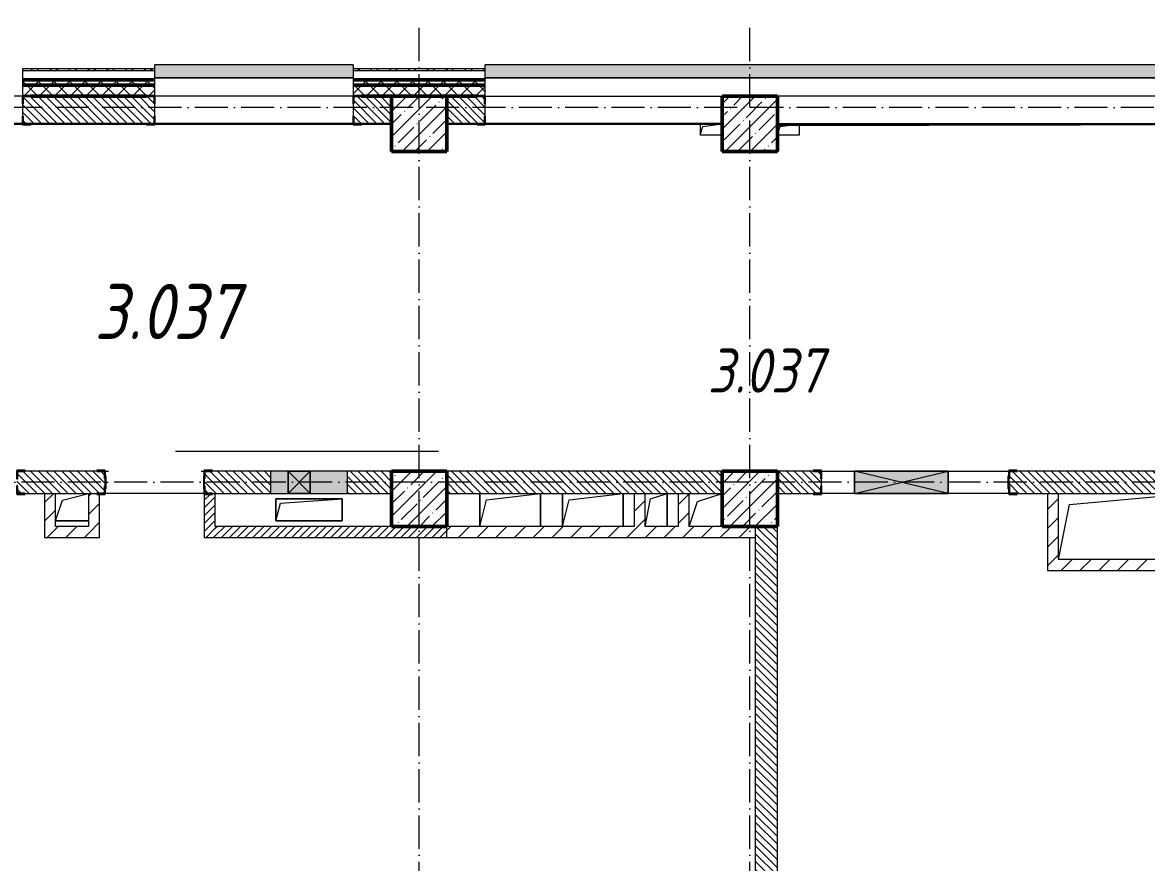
# Model space of a CAD drawing. Header units: millimetres. Extents: x -213536 to 1564669, y -45299 to 942238.
# Drawn here: x 605721 to 615921, y 288815 to 296432 of the extents above; entities that cross this region are included whole.
import ezdxf

# ---------------------------------------------------------------- set-up
doc = ezdxf.new("R2010")
doc.units = ezdxf.units.MM
doc.linetypes.add('200_ШТРИХ_ш1п0_6_', pattern=[160, 100, -60])
doc.linetypes.add('50_200_ШТРИХ_1Т_ш5_п1_п1_', pattern=[700, 500, -100, 0, -100])
for name, color, linetype, lineweight in [('3) ЖБ 4м', 3, 'Continuous', 30), ('3.1) ЖБ окна 1.2 м', 102, 'Continuous', 30), ('A-DETL-GENF-OTLN', 7, 'Continuous', 9), ('A-FLOR-____-OTLN', 7, 'Continuous', 9), ('A-GENM-____-MCUT', 7, 'Continuous', 25), ('A-GENM-____-OTLN', 7, 'Continuous', 9), ('A-GENM-____-OTLN-1', 7, 'Continuous', 25), ('A-GLAZ-____-OTLN', 7, 'Continuous', 9), ('A-WALL-____-MCUT-2', 7, 'Continuous', 50), ('A-WALL-____-MCUT-3', 7, 'Continuous', 9), ('A-WALL-____-OTLN', 7, 'Continuous', 9), ('A-WALL-____-PATT-1', 7, 'Continuous', 9), ('A-WALL-FNSH-MCUT-1', 7, 'Continuous', 9), ('I-WALL-____-OTLN', 7, 'Continuous', 9), ('S-COLS-____-MCUT', 7, 'Continuous', 50), ('S-COLS-____-OTLN', 7, 'Continuous', 9), ('S-GRID-____-OTLN-1', 7, '50_200_ШТРИХ_1Т_ш5_п1_п1_', 9), ('Марки помещений', 7, 'Continuous', 9)]:
    doc.layers.add(name, color=color, linetype=linetype, lineweight=lineweight)
for name, color, linetype, lineweight, true_color in [('A-DETL-GENF-OTLN-4', 9, '200_ШТРИХ_ш1п0_6_', 9, 0x808080), ('A-DETL-GENF-OTLN-5', 7, 'Continuous', 5, 0xc0c0c0), ('A-GLAZ-____-OTLN-1', 7, 'Continuous', 9, 0xc0c0c0)]:
    doc.layers.add(name, color=color, linetype=linetype, lineweight=lineweight, true_color=true_color)
doc.styles.add('ISOCPEUR_I_2', font='isocpeui.ttf', dxfattribs={"width": 0.85, "height": 2.3})
pattern_1 = [(135, (549721.475, 286281.11), (-35.35534, -35.35534), [])]
pattern_2 = [(45, (549721.47, 286281.11), (-70.71068, 70.71068), []), (135, (549721.47, 286281.11), (-70.71068, -70.71068), [])]
pattern_3 = [(45, (549721.47, 286281.11), (-84.85281, 84.85281), [])]
pattern_4 = [(45, (549721.475, 286281.11), (-35.35534, 35.35534), [])]

# ---------------------------------------------------------------- blocks, each defined once
blk = doc.blocks.new('BSC_Колонна _Прямоугольная - 500х500-V59-АР1_План отверстий 3 этажа в осях 1-64_А-ГГ')
at = {"layer": 'S-COLS-____-OTLN'}
h = blk.add_hatch(dxfattribs=at)
h.set_pattern_fill('FP_96', color=256, style=0, pattern_type=2)
h.set_pattern_definition([(45, (-59600, -5831.04), (-114.04925, 114.04925), []), (45, (-59485.95, -5831.04), (-114.04925, 114.04925), [201.613, -40.323, 3.353, -36.97])])
h.paths.add_polyline_path([(-250, -250), (250, -250), (250, 250), (-250, 250)], flags=0)
at = {"layer": 'S-COLS-____-MCUT'}
for p, q in [((250, 250), (-250, 250)), ((-250, 250), (-250, -250)), ((250, -250), (250, 250)), ((-250, -250), (250, -250))]:
    blk.add_line(p, q, dxfattribs=at)
blk = doc.blocks.new('BSC_Колонна _Прямоугольная - 500х500-V111-АР1_План отверстий 3 этажа в осях 1-64_А-ГГ')
at = {"layer": 'S-COLS-____-OTLN'}
h = blk.add_hatch(dxfattribs=at)
h.set_pattern_fill('FP_134', color=256, style=0, pattern_type=2)
h.set_pattern_definition([(45, (-62600, -5831.04), (-114.04925, 114.04925), []), (45, (-62485.95, -5831.04), (-114.04925, 114.04925), [201.613, -40.323, 3.353, -36.97])])
h.paths.add_polyline_path([(-250, -250), (250, -250), (250, 250), (-250, 250)], flags=0)
at = {"layer": 'S-COLS-____-MCUT'}
for p, q in [((250, 250), (-250, 250)), ((-250, 250), (-250, -250)), ((250, -250), (250, 250)), ((-250, -250), (250, -250))]:
    blk.add_line(p, q, dxfattribs=at)
blk = doc.blocks.new('BSC_Колонна _Прямоугольная - 500х500-V116-АР1_План отверстий 3 этажа в осях 1-64_А-ГГ')
at = {"layer": 'S-COLS-____-OTLN'}
h = blk.add_hatch(dxfattribs=at)
h.set_pattern_fill('FP_139', color=256, style=0, pattern_type=2)
h.set_pattern_definition([(45, (-62600, -9231.04), (-114.04925, 114.04925), []), (45, (-62485.95, -9231.04), (-114.04925, 114.04925), [201.613, -40.323, 3.353, -36.97])])
h.paths.add_polyline_path([(-250, -250), (250, -250), (250, 250), (-250, 250)], flags=0)
at = {"layer": 'S-COLS-____-MCUT'}
for p, q in [((250, 250), (-250, 250)), ((-250, 250), (-250, -250)), ((250, -250), (250, 250)), ((-250, -250), (250, -250))]:
    blk.add_line(p, q, dxfattribs=at)
blk = doc.blocks.new('BSC_Колонна _Прямоугольная - 500х500-V135-АР1_План отверстий 3 этажа в осях 1-64_А-ГГ')
at = {"layer": 'S-COLS-____-OTLN'}
h = blk.add_hatch(dxfattribs=at)
h.set_pattern_fill('FP_158', color=256, style=0, pattern_type=2)
h.set_pattern_definition([(45, (-59600, -9231.04), (-114.04925, 114.04925), []), (45, (-59485.95, -9231.04), (-114.04925, 114.04925), [201.613, -40.323, 3.353, -36.97])])
h.paths.add_polyline_path([(-250, -250), (250, -250), (250, 250), (-250, 250), (-250, 103)], flags=0)
at = {"layer": 'S-COLS-____-MCUT'}
for p, q in [((250, 250), (-250, 250)), ((-250, 250), (-250, -250)), ((250, -250), (250, 250)), ((-250, -250), (250, -250))]:
    blk.add_line(p, q, dxfattribs=at)
blk = doc.blocks.new('Фахверк_СКБ_Уголок - 250_2700-27497298-АР1_План отверстий 3 этажа в осях 1-64_А-ГГ')
at = {"layer": 'A-GENM-____-MCUT'}
for p, q in [((200, 181), (125, 181)), ((125, 181), (125, 106)), ((125, 106), (131, 106)), ((131, 106), (131, 175)), ((131, 175), (200, 175)), ((200, 175), (200, 181)), ((131, -6), (125, -6)), ((125, -6), (125, -81)), ((125, -81), (200, -81)), ((131, -75), (131, -6)), ((200, -75), (131, -75)), ((200, -81), (200, -75))]:
    blk.add_line(p, q, dxfattribs=at)
blk = doc.blocks.new('154_Стойка_СКБ_Уголок - СМ-2480_200-28346303-АР1_План отверстий 3 этажа в осях 1-64_А-ГГ')
at = {"layer": 'A-GENM-____-MCUT'}
for p, q in [((125, 156), (125, 81)), ((200, 156), (125, 156)), ((131, 81), (131, 150)), ((131, 150), (200, 150)), ((200, 150), (200, 156)), ((125, 81), (131, 81)), ((131, 19), (125, 19)), ((125, 19), (125, -56)), ((131, -50), (131, 19)), ((125, -56), (200, -56)), ((200, -50), (131, -50)), ((200, -56), (200, -50))]:
    blk.add_line(p, q, dxfattribs=at)
blk = doc.blocks.new('Стойка_Влож_Полоса боковая - Полоса-28213942-АР1_План отверстий 3 этажа в осях 1-64_А-ГГ')
at = {"layer": 'A-GENM-____-OTLN'}
for p, q in [((-5, 60), (0, 60)), ((-5, -60), (-5, 60)), ((0, 31), (0, -31)), ((0, -60), (-5, -60))]:
    blk.add_line(p, q, dxfattribs=at)
blk = doc.blocks.new('Фахверк_СКБ_Уголок - 200_3960-28268576-АР1_План отверстий 3 этажа в осях 1-64_А-ГГ')
at = {"layer": 'A-GENM-____-MCUT'}
for p, q in [((200, 156), (125, 156)), ((125, 156), (125, 81)), ((131, 81), (131, 150)), ((131, 150), (200, 150)), ((200, 150), (200, 156)), ((125, 81), (131, 81)), ((131, 19), (125, 19)), ((125, 19), (125, -56)), ((131, -50), (131, 19)), ((125, -56), (200, -56)), ((200, -50), (131, -50)), ((200, -56), (200, -50))]:
    blk.add_line(p, q, dxfattribs=at)
blk = doc.blocks.new('AR_Отверстие Ниша - Лючок-36918090-АР1_План отверстий 3 этажа в осях 1-64_А-ГГ')
at = {"layer": 'A-GLAZ-____-OTLN'}
h = blk.add_hatch(color=256, dxfattribs=at)
h.paths.add_polyline_path([(287, 100), (190, 100), (190, -100), (350, -100), (350, 100)], flags=0)
h.paths.add_polyline_path([(-350, 100), (-350, -100), (-10, -100), (-10, 100)], flags=0)
for p, q in [((-10, 100), (-350, 100)), ((-350, 100), (-350, -100)), ((350, 100), (190, 100)), ((350, -100), (350, 100)), ((-350, -100), (-10, -100)), ((190, -100), (350, -100))]:
    blk.add_line(p, q, dxfattribs=at)
blk = doc.blocks.new('AR_Отверстие прямоугольное _в стене_ - AR_Отверстие прямоугольное _в стене__ВК-32401325-АР1_План отверстий 3 этажа в осях 1-64_А-ГГ')
at = {"layer": 'A-GLAZ-____-OTLN'}
blk.add_hatch(color=256, dxfattribs=at).paths.add_polyline_path([(100, 100), (-100, 100), (-100, -100), (100, -100), (100, 87)], flags=0)
at = {"layer": 'A-DETL-GENF-OTLN'}
for p, q in [((-100, -100), (-100, 100)), ((-100, 100), (100, 100)), ((100, 100), (-100, -100)), ((-100, 100), (100, -100)), ((100, 100), (-100, 100)), ((-100, 100), (-100, -100)), ((100, 100), (100, -100)), ((100, -100), (100, 100)), ((100, -100), (-100, -100)), ((-100, -100), (100, -100))]:
    blk.add_line(p, q, dxfattribs=at)
blk = doc.blocks.new('AR_Отверстие прямоугольное _в плите_ - AR_Отверстие прямоугольное _в плите_-30459197-АР1_План отверстий 3 этажа в осях 1-64_А-ГГ')
at = {"layer": 'A-GENM-____-OTLN'}
for p, q in [((300, 100), (-300, 100)), ((-300, 100), (-300, -100)), ((-300, -100), (-260, 60)), ((-260, 60), (300, 100)), ((300, -100), (300, 100)), ((-300, -100), (300, -100))]:
    blk.add_line(p, q, dxfattribs=at)
blk = doc.blocks.new('AR_Отверстие прямоугольное _в плите_ - AR_Отверстие прямоугольное _в плите_-V180-АР1_План отверстий 3 этажа в осях 1-64_А-ГГ')
at = {"layer": 'A-GENM-____-OTLN'}
for p, q in [((-100, 50), (-100, -50)), ((-100, -50), (-75, 25)), ((-75, 25), (100, 50)), ((-100, -50), (100, -50))]:
    blk.add_line(p, q, dxfattribs=at)
blk = doc.blocks.new('AR_Отверстие прямоугольное _в плите_ - AR_Отверстие прямоугольное _в плите_-V181-АР1_План отверстий 3 этажа в осях 1-64_А-ГГ')
at = {"layer": 'A-GENM-____-OTLN'}
for p, q in [((-100, -50), (-75, 25)), ((-75, 25), (100, 50)), ((100, -50), (100, 50)), ((-100, -50), (100, -50))]:
    blk.add_line(p, q, dxfattribs=at)
blk = doc.blocks.new('AR_Отверстие прямоугольное _в плите_ - AR_Отверстие прямоугольное _в плите_-V192-АР1_План отверстий 3 этажа в осях 1-64_А-ГГ')
at = {"layer": 'A-GENM-____-OTLN'}
for p, q in [((-50, 100), (100, 150)), ((100, -150), (100, 150)), ((-100, -150), (-50, 100))]:
    blk.add_line(p, q, dxfattribs=at)
blk = doc.blocks.new('AR_Отверстие прямоугольное _в плите_ - AR_Отверстие прямоугольное _в плите_-30459338-АР1_План отверстий 3 этажа в осях 1-64_А-ГГ')
at = {"layer": 'A-GENM-____-OTLN'}
for p, q in [((-75, 75), (150, 150)), ((-150, -150), (-75, 75))]:
    blk.add_line(p, q, dxfattribs=at)
blk = doc.blocks.new('AR_Отверстие прямоугольное _в плите_ - AR_Отверстие прямоугольное _в плите_-V197-АР1_План отверстий 3 этажа в осях 1-64_А-ГГ')
at = {"layer": 'A-GENM-____-OTLN'}
for p, q in [((-88, 63), (150, 125)), ((-150, -125), (-88, 63)), ((-150, -125), (150, -125))]:
    blk.add_line(p, q, dxfattribs=at)
blk = doc.blocks.new('AR_Отверстие прямоугольное _в плите_ - AR_Отверстие прямоугольное _в плите_-30552596-АР1_План отверстий 3 этажа в осях 1-64_А-ГГ')
at = {"layer": 'A-GENM-____-OTLN'}
for p, q in [((-275, 150), (-275, -150)), ((-215, 90), (275, 150)), ((275, -150), (275, 150)), ((-275, -150), (-215, 90))]:
    blk.add_line(p, q, dxfattribs=at)
blk = doc.blocks.new('AR_Отверстие прямоугольное _в плите_ - AR_Отверстие прямоугольное _в плите_-V205-АР1_План отверстий 3 этажа в осях 1-64_А-ГГ')
at = {"layer": 'A-GENM-____-OTLN'}
for p, q in [((-500, 200), (600, 300)), ((600, -300), (600, 300)), ((-600, -300), (-500, 200))]:
    blk.add_line(p, q, dxfattribs=at)
blk = doc.blocks.new('Отлив_СКБ - Отлив витража_120_НВФ-31885687-АР1_План отверстий 3 этажа в осях 1-64_А-ГГ')
at = {"layer": 'A-GLAZ-____-OTLN-1'}
for points in [[(0, 0), (0, -2), (1800, -2), (1800, 0), (534, 0)], [(0, -2), (0, -120), (1800, -120), (1800, -2), (534, -2)]]:
    blk.add_hatch(color=256, dxfattribs=at).paths.add_polyline_path(points, flags=0)
at = {"layer": 'A-GLAZ-____-OTLN'}
for p, q in [((0, 0), (1800, 0)), ((1800, -2), (0, -2)), ((0, -120), (0, -83)), ((1800, -83), (1800, -120)), ((0, -120), (1800, -120))]:
    blk.add_line(p, q, dxfattribs=at)
blk = doc.blocks.new('Отлив_СКБ - Отлив витража_120_НВФ-31885342-АР1_План отверстий 3 этажа в осях 1-64_А-ГГ')
at = {"layer": 'A-GLAZ-____-OTLN-1'}
for points in [[(7800, -2), (7800, 0), (0, 0), (0, -2), (6196, -2)], [(7800, -120), (7800, -2), (0, -2), (0, -120), (6196, -120)]]:
    blk.add_hatch(color=256, dxfattribs=at).paths.add_polyline_path(points, flags=0)
at = {"layer": 'A-GLAZ-____-OTLN'}
for p, q in [((0, 0), (7800, 0)), ((7800, -2), (0, -2)), ((0, -120), (0, -83)), ((7800, -83), (7800, -120)), ((0, -120), (7800, -120))]:
    blk.add_line(p, q, dxfattribs=at)
blk = doc.blocks.new('AR_Отверстие прямоугольное _в стене_ - AR_Отверстие прямоугольное _в стене__ОВ-36927705-АР1_План отверстий 3 этажа в осях 1-64_А-ГГ')
at = {"layer": 'A-GLAZ-____-OTLN'}
blk.add_hatch(color=256, dxfattribs=at).paths.add_polyline_path([(-425, 100), (-425, -100), (425, -100), (425, 100)], flags=0)
at = {"layer": 'A-DETL-GENF-OTLN'}
for p, q in [((-425, -100), (-425, 100)), ((-425, 100), (425, 100)), ((425, 100), (-425, -100)), ((-425, 100), (425, -100)), ((425, 100), (-425, 100)), ((-425, 100), (-425, -100)), ((425, 100), (425, -100)), ((425, -100), (425, 100)), ((425, -100), (-425, -100)), ((-425, -100), (425, -100))]:
    blk.add_line(p, q, dxfattribs=at)
blk = doc.blocks.new('DET_L_Имитация разреза_ISO2-5 - Низ-29858693-АР1_План отверстий 3 этажа в осях 1-64_А-ГГ')
at = {"layer": 'A-DETL-GENF-OTLN-5'}
blk.add_line((143, 0), (2532, 0), dxfattribs=at)

msp = doc.modelspace()

# ---------------------------------------------------------------- hatches: boundary and pattern name
at = {"layer": 'A-WALL-____-PATT-1'}
h = msp.add_hatch(dxfattribs=at)
h.set_pattern_fill('FP_3', color=256, style=0, pattern_type=2)
h.set_pattern_definition([(45, (549721.47, 286281.11), (-85.53659, 85.53659), []), (45, (549778.5, 286281.11), (-85.53659, 85.53659), [])])
h.paths.add_polyline_path([(621586.5, 295992.2), (621586.5, 296012.2), (617721.5, 296012.2), (617721.5, 295992.2), (620406.4, 295992.2)], flags=0)
h.paths.add_polyline_path([(609801.6, 295992.2), (609921.5, 295992.2), (609921.5, 296012.2), (608721.5, 296012.2), (608721.5, 295992.2)], flags=0)
h.paths.add_polyline_path([(606266.7, 295992.2), (606921.5, 295992.2), (606921.5, 296012.2), (605721.5, 296012.2), (605721.5, 295992.2)], flags=0)
h.paths.add_polyline_path([(603921.5, 295992.2), (603921.5, 296012.2), (602721.5, 296012.2), (602721.5, 295992.2), (602731.7, 295992.2)], flags=0)
h.paths.add_polyline_path([(600921.5, 295992.2), (600921.5, 296012.2), (599721.5, 296012.2), (599721.5, 295992.2)], flags=0)
h.paths.add_polyline_path([(596721.5, 295992.2), (597921.5, 295992.2), (597921.5, 296012.2), (596721.5, 296012.2)], flags=0)
h.paths.add_polyline_path([(594921.5, 295992.2), (594921.5, 296012.2), (593721.5, 296012.2), (593721.5, 295992.2), (593894.4, 295992.2)], flags=0)
h.paths.add_polyline_path([(590721.5, 295992.2), (591921.5, 295992.2), (591921.5, 296012.2), (590721.5, 296012.2)], flags=0)
h.paths.add_polyline_path([(588921.5, 295992.2), (588921.5, 296012.2), (588056.5, 296012.2), (588056.5, 295992.2), (588592, 295992.2)], flags=0)
h = msp.add_hatch(dxfattribs=at)
h.set_pattern_fill('FP_1', color=256, style=0, pattern_type=2)
h.set_pattern_definition(pattern_2)
h.paths.add_polyline_path([(624071.5, 295862.2), (624071.5, 295912.2), (617721.5, 295912.2), (617721.5, 295862.2), (623941.3, 295862.2)], flags=0)
h.paths.add_polyline_path([(609801.6, 295862.2), (609921.5, 295862.2), (609921.5, 295912.2), (608721.5, 295912.2), (608721.5, 295862.2)], flags=0)
h.paths.add_polyline_path([(606921.5, 295862.2), (606921.5, 295912.2), (605721.5, 295912.2), (605721.5, 295862.2), (606266.7, 295862.2)], flags=0)
h.paths.add_polyline_path([(603921.5, 295862.2), (603921.5, 295912.2), (602721.5, 295912.2), (602721.5, 295862.2), (602731.7, 295862.2)], flags=0)
h.paths.add_polyline_path([(600921.5, 295862.2), (600921.5, 295912.2), (599721.5, 295912.2), (599721.5, 295862.2)], flags=0)
h.paths.add_polyline_path([(596721.5, 295862.2), (597921.5, 295862.2), (597921.5, 295912.2), (596721.5, 295912.2)], flags=0)
h.paths.add_polyline_path([(594921.5, 295862.2), (594921.5, 295912.2), (593721.5, 295912.2), (593721.5, 295862.2), (593894.4, 295862.2)], flags=0)
h.paths.add_polyline_path([(591921.5, 295862.2), (591921.5, 295912.2), (590721.5, 295912.2), (590721.5, 295862.2)], flags=0)
h.paths.add_polyline_path([(588592, 295862.2), (588921.5, 295862.2), (588921.5, 295912.2), (587521.5, 295912.2), (587521.5, 295862.2)], flags=0)
h.paths.add_polyline_path([(584521.5, 295862.2), (585721.5, 295862.2), (585721.5, 295912.2), (584521.5, 295912.2)], flags=0)
h.paths.add_polyline_path([(582721.5, 295862.2), (582721.5, 295912.2), (581521.5, 295912.2), (581522.2, 295862.2)], flags=0)
h.paths.add_polyline_path([(579721.5, 295862.2), (579721.5, 295912.2), (578521.5, 295912.2), (578521.5, 295862.2)], flags=0)
h.paths.add_polyline_path([(576721.5, 295862.2), (576721.5, 295912.2), (573551.5, 295912.2), (573551.5, 295862.2), (574452.3, 295862.2)], flags=0)
h = msp.add_hatch(dxfattribs=at)
h.set_pattern_fill('FP_1', color=256, style=0, pattern_type=2)
h.set_pattern_definition(pattern_2)
h.paths.add_polyline_path([(624071.5, 295762.2), (624071.5, 295862.2), (617721.5, 295862.2), (617721.5, 295768.2), (617796.5, 295768.2), (617796.5, 295762.2), (623941.3, 295762.2)], flags=0)
h.paths.add_polyline_path([(609801.6, 295762.2), (609846.5, 295762.2), (609846.5, 295768.2), (609921.5, 295768.2), (609921.5, 295862.2), (608721.5, 295862.2), (608721.5, 295768.2), (608796.5, 295768.2), (608796.5, 295762.2), (609571.5, 295762.2)], flags=0)
h.paths.add_polyline_path([(606846.5, 295762.2), (606846.5, 295768.2), (606921.5, 295768.2), (606921.5, 295862.2), (605721.5, 295862.2), (605721.5, 295768.2), (605796.5, 295768.2), (605796.5, 295762.2), (606266.7, 295762.2)], flags=0)
h.paths.add_polyline_path([(603846.5, 295762.2), (603846.5, 295768.2), (603921.5, 295768.2), (603921.5, 295862.2), (602721.5, 295862.2), (602721.5, 295768.2), (602796.5, 295768.2), (602796.5, 295762.2), (603571.5, 295762.2)], flags=0)
h.paths.add_polyline_path([(600846.5, 295762.2), (600846.5, 295768.2), (600921.5, 295768.2), (600921.5, 295862.2), (599721.5, 295862.2), (599721.5, 295768.2), (599796.5, 295768.2), (599796.5, 295762.2), (600071.5, 295762.2)], flags=0)
h.paths.add_polyline_path([(597846.5, 295762.2), (597846.5, 295768.2), (597921.5, 295768.2), (597921.5, 295862.2), (596721.5, 295862.2), (596721.5, 295768.2), (596796.5, 295768.2), (596796.5, 295762.2), (597429.3, 295762.2)], flags=0)
h.paths.add_polyline_path([(593796.5, 295762.2), (594846.5, 295762.2), (594846.5, 295768.2), (594921.5, 295768.2), (594921.5, 295862.2), (593721.5, 295862.2), (593721.5, 295768.2), (593796.5, 295768.2)], flags=0)
h.paths.add_polyline_path([(591071.5, 295762.2), (591846.5, 295762.2), (591846.5, 295768.2), (591921.5, 295768.2), (591921.5, 295862.2), (590721.5, 295862.2), (590721.5, 295768.2), (590796.5, 295768.2), (590796.5, 295762.2)], flags=0)
h.paths.add_polyline_path([(588592, 295762.2), (588846.5, 295762.2), (588846.5, 295768.2), (588921.5, 295768.2), (588921.5, 295862.2), (587521.5, 295862.2), (587521.5, 295762.2), (588571.5, 295762.2)], flags=0)
h.paths.add_polyline_path([(585057.1, 295762.2), (585646.5, 295762.2), (585646.5, 295768.2), (585721.5, 295768.2), (585721.5, 295862.2), (584521.5, 295862.2), (584521.5, 295762.2), (585021.5, 295762.2)], flags=0)
h.paths.add_polyline_path([(582646.5, 295762.2), (582646.5, 295768.2), (582721.5, 295768.2), (582721.5, 295862.2), (581521.5, 295862.2), (581522.2, 295768.2), (581596.5, 295768.2), (581596.5, 295762.2)], flags=0)
h.paths.add_polyline_path([(579646.5, 295762.2), (579646.5, 295768.2), (579721.5, 295768.2), (579721.5, 295862.2), (578521.5, 295862.2), (578521.5, 295762.2), (579021.5, 295762.2)], flags=0)
h.paths.add_polyline_path([(576646.5, 295762.2), (576646.5, 295768.2), (576721.5, 295768.2), (576721.5, 295862.2), (573551.5, 295862.2), (573551.5, 295762.2), (576021.5, 295762.2)], flags=0)
h = msp.add_hatch(dxfattribs=at)
h.set_pattern_fill('FP_6', color=256, style=0, pattern_type=2)
h.set_pattern_definition(pattern_1)
h.paths.add_polyline_path([(608796.5, 295512.2), (609071.5, 295512.2), (609071.5, 295762.2), (608727.5, 295762.2), (608727.5, 295693.2), (608721.5, 295693.2), (608721.5, 295581.2), (608727.5, 295581.2), (608727.5, 295512.2)], flags=0)
h.paths.add_polyline_path([(605796.5, 295512.2), (606915.5, 295512.2), (606915.5, 295581.2), (606921.5, 295581.2), (606921.5, 295693.2), (606915.5, 295693.2), (606915.5, 295762.2), (605727.5, 295762.2), (605727.5, 295693.2), (605721.5, 295693.2), (605721.5, 295581.2), (605727.5, 295581.2), (605727.5, 295512.2)], flags=0)
h.paths.add_polyline_path([(603846.5, 295512.2), (603915.5, 295512.2), (603915.5, 295581.2), (603921.5, 295581.2), (603921.5, 295693.2), (603915.5, 295693.2), (603915.5, 295762.2), (603571.5, 295762.2), (603571.5, 295512.2)], flags=0)
h = msp.add_hatch(dxfattribs=at)
h.set_pattern_fill('FP_6', color=256, style=0, pattern_type=2)
h.set_pattern_definition(pattern_1)
h.paths.add_polyline_path([(617796.5, 295512.2), (618071.5, 295512.2), (618071.5, 295762.2), (617727.5, 295762.2), (617727.5, 295693.2), (617721.5, 295693.2), (617721.5, 295581.2), (617727.5, 295581.2), (617727.5, 295512.2)], flags=0)
h.paths.add_polyline_path([(609571.5, 295512.2), (609915.5, 295512.2), (609915.5, 295581.2), (609921.5, 295581.2), (609921.5, 295693.2), (609915.5, 295693.2), (609915.5, 295762.2), (609571.5, 295762.2), (609571.5, 295615.5)], flags=0)
h = msp.add_hatch(dxfattribs=at)
h.set_pattern_fill('FP_6', color=256, style=0, pattern_type=2)
h.set_pattern_definition(pattern_1)
h.paths.add_polyline_path([(609071.5, 292162.2), (609071.5, 292362.2), (608671.5, 292362.2), (608671.5, 292162.2)], flags=0)
h.paths.add_polyline_path([(605746.5, 292162.2), (606465.5, 292162.2), (606465.5, 292231.2), (606471.5, 292231.2), (606471.5, 292293.2), (606465.5, 292293.2), (606465.5, 292362.2), (605677.5, 292362.2), (605677.5, 292293.2), (605671.5, 292293.2), (605671.5, 292231.2), (605677.5, 292231.2), (605677.5, 292162.2)], flags=0)
h.paths.add_polyline_path([(607971.5, 292162.2), (607971.5, 292362.2), (607377.5, 292362.2), (607377.5, 292293.2), (607371.5, 292293.2), (607371.5, 292231.2), (607377.5, 292231.2), (607377.5, 292162.2), (607446.5, 292162.2)], flags=0)
h.paths.add_polyline_path([(603965.5, 292162.2), (603965.5, 292231.2), (603971.5, 292231.2), (603971.5, 292293.2), (603965.5, 292293.2), (603965.5, 292362.2), (603571.5, 292362.2), (603571.5, 292162.2), (603896.5, 292162.2)], flags=0)
h = msp.add_hatch(dxfattribs=at)
h.set_pattern_fill('FP_6', color=256, style=0, pattern_type=2)
h.set_pattern_definition(pattern_1)
h.paths.add_polyline_path([(612071.5, 292162.2), (612071.5, 292362.2), (609571.5, 292362.2), (609571.5, 292162.2), (611569, 292162.2)], flags=0)
h = msp.add_hatch(dxfattribs=at)
h.set_pattern_fill('FP_6', color=256, style=0, pattern_type=2)
h.set_pattern_definition(pattern_1)
h.paths.add_polyline_path([(617971.5, 292162.2), (618071.5, 292162.2), (618071.5, 292362.2), (617971.5, 292362.2), (617971.5, 292168)], flags=0)
h.paths.add_polyline_path([(617471.5, 292162.2), (617471.5, 292362.2), (614677.5, 292361.8), (614677.5, 292293.2), (614671.5, 292293.2), (614671.5, 292231.2), (614677.5, 292231.2), (614677.5, 292162.2), (616871.4, 292162.2)], flags=0)
h.paths.add_polyline_path([(612896.5, 292162.2), (612965.5, 292162.2), (612965.5, 292231.2), (612971.5, 292231.2), (612971.5, 292293.2), (612965.5, 292293.2), (612965.5, 292362.2), (612571.5, 292362.2), (612571.5, 292162.2)], flags=0)
h = msp.add_hatch(dxfattribs=at)
h.set_pattern_fill('FP_4', color=256, style=0, pattern_type=2)
h.set_pattern_definition(pattern_3)
h.paths.add_polyline_path([(606021.5, 291862.2), (606021.5, 292162.2), (605921.5, 292162.2), (605921.5, 291862.2)], flags=0)
h = msp.add_hatch(dxfattribs=at)
h.set_pattern_fill('FP_4', color=256, style=0, pattern_type=2)
h.set_pattern_definition(pattern_3)
h.paths.add_polyline_path([(606421.5, 291762.2), (606421.5, 292156.2), (606396.5, 292156.2), (606396.5, 292162.2), (606321.5, 292162.2), (606321.5, 291762.2)], flags=0)
h = msp.add_hatch(dxfattribs=at)
h.set_pattern_fill('FP_5', color=256, style=0, pattern_type=2)
h.set_pattern_definition(pattern_4)
h.paths.add_polyline_path([(607471.5, 291762.2), (607471.5, 292162.2), (607446.5, 292162.2), (607446.5, 292156.2), (607371.5, 292156.2), (607371.5, 291762.2)], flags=0)
h = msp.add_hatch(dxfattribs=at)
h.set_pattern_fill('FP_4', color=256, style=0, pattern_type=2)
h.set_pattern_definition(pattern_3)
h.paths.add_polyline_path([(611371.5, 291862.2), (611371.5, 292162.2), (611271.5, 292162.2), (611271.5, 291862.2)], flags=0)
h = msp.add_hatch(dxfattribs=at)
h.set_pattern_fill('FP_4', color=256, style=0, pattern_type=2)
h.set_pattern_definition(pattern_3)
h.paths.add_polyline_path([(611771.5, 291862.2), (611771.5, 292162.2), (611671.5, 292162.2), (611671.5, 291862.2)], flags=0)
h = msp.add_hatch(dxfattribs=at)
h.set_pattern_fill('FP_4', color=256, style=0, pattern_type=2)
h.set_pattern_definition(pattern_3)
h.paths.add_polyline_path([(615121.5, 291462.2), (615121.5, 292162.2), (615021.5, 292162.2), (615021.5, 291462.2)], flags=0)
h = msp.add_hatch(dxfattribs=at)
h.set_pattern_fill('FP_4', color=256, style=0, pattern_type=2)
h.set_pattern_definition(pattern_3)
h.paths.add_polyline_path([(606321.5, 291762.2), (606321.5, 291862.2), (605921.5, 291862.2), (605921.5, 291762.2), (606266.7, 291762.2)], flags=0)
h = msp.add_hatch(dxfattribs=at)
h.set_pattern_fill('FP_5', color=256, style=0, pattern_type=2)
h.set_pattern_definition(pattern_4)
h.paths.add_polyline_path([(607471.5, 291762.2), (609571.5, 291762.2), (609571.5, 291862.2), (607471.5, 291862.2)], flags=0)
h = msp.add_hatch(dxfattribs=at)
h.set_pattern_fill('FP_4', color=256, style=0, pattern_type=2)
h.set_pattern_definition(pattern_3)
h.paths.add_polyline_path([(612371.5, 291762.2), (612371.5, 291862.2), (609571.5, 291862.2), (609571.5, 291762.2), (611569, 291762.2)], flags=0)
h = msp.add_hatch(dxfattribs=at)
h.set_pattern_fill('FP_6', color=256, style=0, pattern_type=2)
h.set_pattern_definition(pattern_1)
h.paths.add_polyline_path([(612571.5, 284862.2), (612571.5, 291862.2), (612371.5, 291862.2), (612371.5, 284862.2), (612452.8, 284862.2)], flags=0)
h = msp.add_hatch(dxfattribs=at)
h.set_pattern_fill('FP_4', color=256, style=0, pattern_type=2)
h.set_pattern_definition(pattern_3)
h.paths.add_polyline_path([(615121.5, 291462.2), (616571.5, 291462.2), (616571.5, 291465.2), (616618.5, 291465.2), (616618.5, 291559.2), (616571.5, 291559.2), (616571.5, 291562.2), (615121.5, 291562.2), (615121.5, 291465.2)], flags=0)
h.paths.add_polyline_path([(618571.5, 291462.2), (618571.5, 291562.2), (617071.5, 291562.2), (617071.5, 291462.2)], flags=0)

# ---------------------------------------------------------------- linework, layer by layer
at = {"layer": '3) ЖБ 4м'}
for points in [[(609071.5, 295512.2), (609071.5, 295262.2), (609571.5, 295262.2), (609571.5, 295512.2)], [(612071.5, 295512.2), (612071.5, 295262.2), (612571.5, 295262.2), (612571.5, 295512.2)], [(609571.5, 292362.2), (609071.5, 292362.2)], [(612571.5, 292362.2), (612071.5, 292362.2)], [(612571.5, 291862.2), (612571.5, 292162.2)]]:
    msp.add_lwpolyline(points, dxfattribs=at)
at = {"layer": '3.1) ЖБ окна 1.2 м'}
for points in [[(609071.5, 295512.2), (603571.5, 295512.2)], [(612071.5, 295512.2), (609571.5, 295512.2)], [(618071.5, 295512.2), (612571.5, 295500.2)]]:
    msp.add_lwpolyline(points, dxfattribs=at)
at = {"layer": 'A-FLOR-____-OTLN'}
for p, q in [((609871.5, 291862.2), (609871.5, 292162.2)), ((610421.5, 292162.2), (610421.5, 291862.2)), ((610621.5, 291862.2), (610621.5, 292162.2)), ((611171.5, 292162.2), (611171.5, 291862.2)), ((611571.5, 292162.2), (611571.5, 291862.2)), ((608021.5, 292112.2), (608621.5, 292112.2)), ((608021.5, 291912.2), (608021.5, 292112.2)), ((608621.5, 292112.2), (608621.5, 291912.2)), ((606321.5, 291912.2), (606021.5, 291912.2)), ((608621.5, 291912.2), (608021.5, 291912.2))]:
    msp.add_line(p, q, dxfattribs=at)
at = {"layer": 'A-WALL-____-MCUT-2'}
for p, q in [((606921.5, 295912.2), (605721.5, 295912.2)), ((609921.5, 295912.2), (608721.5, 295912.2)), ((606921.5, 295862.2), (605721.5, 295862.2)), ((609921.5, 295862.2), (608721.5, 295862.2)), ((605796.5, 295762.2), (606846.5, 295762.2)), ((608796.5, 295762.2), (609071.5, 295762.2)), ((609571.5, 295762.2), (609846.5, 295762.2))]:
    msp.add_line(p, q, dxfattribs=at)
at = {"layer": 'A-WALL-____-MCUT-3'}
for p, q in [((606921.5, 295992.2), (605721.5, 295992.2)), ((605721.5, 295992.2), (605721.5, 295768.2)), ((606921.5, 295768.2), (606921.5, 295992.2)), ((609921.5, 295992.2), (608721.5, 295992.2)), ((608721.5, 295992.2), (608721.5, 295768.2)), ((609921.5, 295768.2), (609921.5, 295992.2)), ((605721.5, 295693.2), (605721.5, 295581.2)), ((606921.5, 295581.2), (606921.5, 295693.2)), ((608721.5, 295693.2), (608721.5, 295581.2)), ((609921.5, 295581.2), (609921.5, 295693.2)), ((605796.5, 295512.2), (606846.5, 295512.2)), ((608796.5, 295512.2), (609071.5, 295512.2)), ((609571.5, 295512.2), (609846.5, 295512.2)), ((606396.5, 292362.2), (605746.5, 292362.2)), ((607971.5, 292362.2), (607446.5, 292362.2)), ((609071.5, 292362.2), (608671.5, 292362.2)), ((612071.5, 292362.2), (609571.5, 292362.2)), ((612896.5, 292362.2), (612571.5, 292362.2)), ((617471.5, 292362.2), (614746.5, 292362.2)), ((612971.5, 292231.2), (612971.5, 292293.2)), ((605746.5, 292162.2), (606396.5, 292162.2)), ((607446.5, 292162.2), (607971.5, 292162.2)), ((608671.5, 292162.2), (609071.5, 292162.2)), ((609571.5, 292162.2), (612071.5, 292162.2)), ((612571.5, 292162.2), (612896.5, 292162.2)), ((614746.5, 292162.2), (617471.5, 292162.2)), ((612371.5, 291862.2), (612371.5, 284862.2)), ((612571.5, 284862.2), (612571.5, 291862.2))]:
    msp.add_line(p, q, dxfattribs=at)
at = {"layer": 'A-WALL-____-OTLN'}
for p, q in [((605721.5, 295762.2), (603921.5, 295762.2)), ((608721.5, 295762.2), (606921.5, 295762.2)), ((609921.5, 295762.2), (612071.5, 295762.2)), ((617721.5, 295762.2), (612571.5, 295762.2)), ((605721.5, 295512.2), (603921.5, 295512.2)), ((608721.5, 295512.2), (606921.5, 295512.2)), ((612071.5, 295512.2), (609921.5, 295512.2)), ((617721.5, 295512.2), (612571.5, 295512.2))]:
    msp.add_line(p, q, dxfattribs=at)
at = {"layer": 'A-WALL-FNSH-MCUT-1'}
for p, q in [((606921.5, 296012.2), (605721.5, 296012.2)), ((605721.5, 296012.2), (605721.5, 295992.2)), ((606921.5, 295992.2), (606921.5, 296012.2)), ((609921.5, 296012.2), (608721.5, 296012.2)), ((608721.5, 296012.2), (608721.5, 295992.2)), ((609921.5, 295992.2), (609921.5, 296012.2)), ((605721.5, 295992.2), (605721.5, 295992.2)), ((608721.5, 295992.2), (608721.5, 295992.2)), ((605921.5, 292162.2), (605921.5, 291762.2)), ((606021.5, 291862.2), (606021.5, 292162.2)), ((606321.5, 292162.2), (606321.5, 291862.2)), ((606421.5, 291762.2), (606421.5, 292156.2)), ((607371.5, 292156.2), (607371.5, 291762.2)), ((607471.5, 291862.2), (607471.5, 292162.2)), ((611271.5, 292162.2), (611271.5, 291862.2)), ((611371.5, 291862.2), (611371.5, 292162.2)), ((611671.5, 292162.2), (611671.5, 291862.2)), ((611771.5, 291862.2), (611771.5, 292162.2)), ((615021.5, 292162.2), (615021.5, 291462.2)), ((615121.5, 291562.2), (615121.5, 292162.2)), ((606321.5, 291862.2), (606021.5, 291862.2)), ((609071.5, 291862.2), (607471.5, 291862.2)), ((609571.5, 291762.2), (609571.5, 291862.2)), ((611271.5, 291862.2), (609571.5, 291862.2)), ((611671.5, 291862.2), (611371.5, 291862.2)), ((612071.5, 291862.2), (611771.5, 291862.2)), ((605921.5, 291762.2), (606421.5, 291762.2)), ((607371.5, 291762.2), (612371.5, 291762.2)), ((616571.5, 291562.2), (615121.5, 291562.2)), ((615021.5, 291462.2), (616571.5, 291462.2))]:
    msp.add_line(p, q, dxfattribs=at)
at = {"layer": 'I-WALL-____-OTLN'}
for p, q in [((606471.5, 292362.2), (606501.5, 292362.2)), ((607341.5, 292362.2), (607371.5, 292362.2)), ((612971.5, 292362.2), (613271.5, 292362.2)), ((614121.5, 292362.2), (614671.5, 292362.2)), ((607371.5, 292162.2), (606471.5, 292162.2)), ((613271.5, 292162.2), (612971.5, 292162.2)), ((614671.5, 292162.2), (614121.5, 292162.2))]:
    msp.add_line(p, q, dxfattribs=at)
at = {"layer": 'S-GRID-____-OTLN-1', "color": 251, "ltscale": 0.6, "true_color": 0x636466}
for p, q in [((609321.5, 281798.5), (609321.5, 296431.7)), ((612321.5, 281798.5), (612321.5, 296431.7)), ((653795.9, 295662.2), (545291.6, 295662.2)), ((640040.3, 292262.2), (545052.7, 292262.2))]:
    msp.add_line(p, q, dxfattribs=at)

# ---------------------------------------------------------------- block references
at = {"layer": 'A-DETL-GENF-OTLN-4', "rotation": 180}
msp.add_blockref('DET_L_Имитация разреза_ISO2-5 - Низ-29858693-АР1_План отверстий 3 этажа в осях 1-64_А-ГГ', (609641, 292542.2), dxfattribs=at)
at = {"layer": 'A-GENM-____-OTLN'}
for name, p in [('AR_Отверстие прямоугольное _в плите_ - AR_Отверстие прямоугольное _в плите_-V180-АР1_План отверстий 3 этажа в осях 1-64_А-ГГ', (611971.5, 295462.2)), ('AR_Отверстие прямоугольное _в плите_ - AR_Отверстие прямоугольное _в плите_-V181-АР1_План отверстий 3 этажа в осях 1-64_А-ГГ', (612671.5, 295462.2)), ('Стойка_Влож_Полоса боковая - Полоса-28213942-АР1_План отверстий 3 этажа в осях 1-64_А-ГГ', (607371.5, 292262.2)), ('Стойка_Влож_Полоса боковая - Полоса-28213942-АР1_План отверстий 3 этажа в осях 1-64_А-ГГ', (614671.5, 292262.2)), ('AR_Отверстие прямоугольное _в плите_ - AR_Отверстие прямоугольное _в плите_-V197-АР1_План отверстий 3 этажа в осях 1-64_А-ГГ', (606171.5, 292037.2)), ('AR_Отверстие прямоугольное _в плите_ - AR_Отверстие прямоугольное _в плите_-30552596-АР1_План отверстий 3 этажа в осях 1-64_А-ГГ', (610146.5, 292012.2)), ('AR_Отверстие прямоугольное _в плите_ - AR_Отверстие прямоугольное _в плите_-30552596-АР1_План отверстий 3 этажа в осях 1-64_А-ГГ', (610896.5, 292012.2)), ('AR_Отверстие прямоугольное _в плите_ - AR_Отверстие прямоугольное _в плите_-V192-АР1_План отверстий 3 этажа в осях 1-64_А-ГГ', (611471.5, 292012.2)), ('AR_Отверстие прямоугольное _в плите_ - AR_Отверстие прямоугольное _в плите_-30459338-АР1_План отверстий 3 этажа в осях 1-64_А-ГГ', (611921.5, 292012.2)), ('AR_Отверстие прямоугольное _в плите_ - AR_Отверстие прямоугольное _в плите_-V205-АР1_План отверстий 3 этажа в осях 1-64_А-ГГ', (615721.5, 291862.2)), ('AR_Отверстие прямоугольное _в плите_ - AR_Отверстие прямоугольное _в плите_-30459197-АР1_План отверстий 3 этажа в осях 1-64_А-ГГ', (608321.5, 292012.2))]:
    msp.add_blockref(name, p, dxfattribs=at)
at = {"layer": 'A-GENM-____-OTLN', "rotation": 180}
msp.add_blockref('Стойка_Влож_Полоса боковая - Полоса-28213942-АР1_План отверстий 3 этажа в осях 1-64_А-ГГ', (606471.5, 292262.2), dxfattribs=at)
at = {"layer": 'A-GENM-____-OTLN-1'}
for name, p in [('Фахверк_СКБ_Уголок - 250_2700-27497298-АР1_План отверстий 3 этажа в осях 1-64_А-ГГ', (605596.5, 295587.2)), ('Фахверк_СКБ_Уголок - 250_2700-27497298-АР1_План отверстий 3 этажа в осях 1-64_А-ГГ', (608596.5, 295587.2)), ('154_Стойка_СКБ_Уголок - СМ-2480_200-28346303-АР1_План отверстий 3 этажа в осях 1-64_А-ГГ', (605546.5, 292212.2)), ('154_Стойка_СКБ_Уголок - СМ-2480_200-28346303-АР1_План отверстий 3 этажа в осях 1-64_А-ГГ', (607246.5, 292212.2)), ('154_Стойка_СКБ_Уголок - СМ-2480_200-28346303-АР1_План отверстий 3 этажа в осях 1-64_А-ГГ', (614546.5, 292212.2))]:
    msp.add_blockref(name, p, dxfattribs=at)
at = {"layer": 'A-GENM-____-OTLN-1', "rotation": 180}
for name, p in [('Фахверк_СКБ_Уголок - 250_2700-27497298-АР1_План отверстий 3 этажа в осях 1-64_А-ГГ', (607046.5, 295687.2)), ('Фахверк_СКБ_Уголок - 250_2700-27497298-АР1_План отверстий 3 этажа в осях 1-64_А-ГГ', (610046.5, 295687.2)), ('154_Стойка_СКБ_Уголок - СМ-2480_200-28346303-АР1_План отверстий 3 этажа в осях 1-64_А-ГГ', (606596.5, 292312.2)), ('Фахверк_СКБ_Уголок - 200_3960-28268576-АР1_План отверстий 3 этажа в осях 1-64_А-ГГ', (613096.5, 292312.2))]:
    msp.add_blockref(name, p, dxfattribs=at)
at = {"layer": 'A-GLAZ-____-OTLN', "rotation": 180}
for name, p in [('Отлив_СКБ - Отлив витража_120_НВФ-31885687-АР1_План отверстий 3 этажа в осях 1-64_А-ГГ', (608721.5, 295929.2)), ('Отлив_СКБ - Отлив витража_120_НВФ-31885342-АР1_План отверстий 3 этажа в осях 1-64_А-ГГ', (617721.5, 295929.2)), ('AR_Отверстие Ниша - Лючок-36918090-АР1_План отверстий 3 этажа в осях 1-64_А-ГГ', (608321.5, 292262.2)), ('AR_Отверстие прямоугольное _в стене_ - AR_Отверстие прямоугольное _в стене__ВК-32401325-АР1_План отверстий 3 этажа в осях 1-64_А-ГГ', (608231.5, 292262.2)), ('AR_Отверстие прямоугольное _в стене_ - AR_Отверстие прямоугольное _в стене__ОВ-36927705-АР1_План отверстий 3 этажа в осях 1-64_А-ГГ', (613696.5, 292262.2))]:
    msp.add_blockref(name, p, dxfattribs=at)
at = {"layer": 'S-COLS-____-OTLN'}
for name, p in [('BSC_Колонна _Прямоугольная - 500х500-V135-АР1_План отверстий 3 этажа в осях 1-64_А-ГГ', (609321.5, 295512.2)), ('BSC_Колонна _Прямоугольная - 500х500-V116-АР1_План отверстий 3 этажа в осях 1-64_А-ГГ', (612321.5, 295512.2)), ('BSC_Колонна _Прямоугольная - 500х500-V59-АР1_План отверстий 3 этажа в осях 1-64_А-ГГ', (609321.5, 292112.2)), ('BSC_Колонна _Прямоугольная - 500х500-V111-АР1_План отверстий 3 этажа в осях 1-64_А-ГГ', (612321.5, 292112.2))]:
    msp.add_blockref(name, p, dxfattribs=at)

# ---------------------------------------------------------------- texts
at = {"layer": 'Марки помещений', "insert": (606374.1, 294061.2), "char_height": 500, "width": 785.654, "attachment_point": 1, "style": 'ISOCPEUR_I_2'}
msp.add_mtext('3.037', dxfattribs=at)
at = {"layer": 'Марки помещений', "color": 114, "true_color": 0x139b48, "insert": (611939.1, 293475.8), "char_height": 400, "width": 785.654, "attachment_point": 1, "style": 'ISOCPEUR_I_2'}
msp.add_mtext('3.037', dxfattribs=at)

doc.saveas('drawing.dxf')
